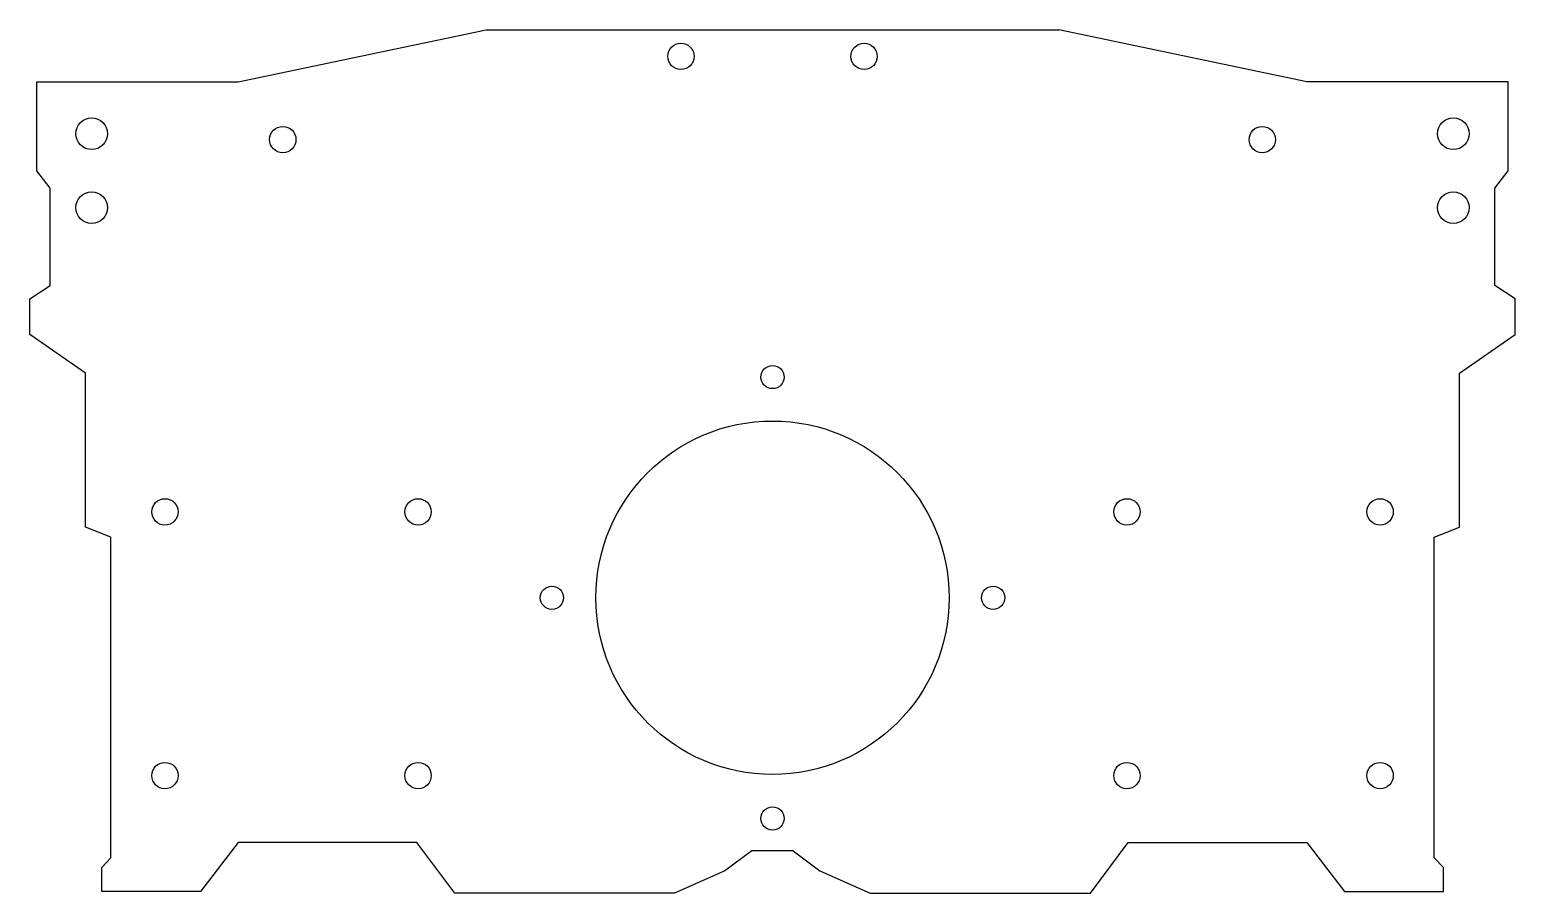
# Model space of a CAD drawing. Header units: millimetres. Extents: x -7 to 134, y 0 to 82.
import ezdxf

# ---------------------------------------------------------------- set-up
doc = ezdxf.new("R2010")
doc.units = ezdxf.units.MM

msp = doc.modelspace()

# ---------------------------------------------------------------- linework, layer by layer
at = {"color": 7, "linetype": 'Continuous', "lineweight": 25}
for p, q in [((12.95, 76.77), (36.47, 81.71)), ((36.47, 81.71), (90.75, 81.71)), ((114.27, 76.77), (90.75, 81.71)), ((-6.15, 68.33), (-6.15, 76.77)), ((-6.15, 76.77), (12.95, 76.77)), ((133.37, 76.77), (114.27, 76.77)), ((133.37, 68.33), (133.37, 76.77)), ((-4.89, 66.7), (-6.15, 68.33)), ((132.1, 66.7), (133.37, 68.33)), ((-4.89, 57.46), (-4.89, 66.7)), ((132.1, 57.46), (132.1, 66.7)), ((-6.82, 56.2), (-4.89, 57.46)), ((134.04, 56.2), (132.1, 57.46)), ((-6.82, 52.81), (-6.82, 56.2)), ((134.04, 52.81), (134.04, 56.2)), ((-1.54, 49.15), (-6.82, 52.81)), ((128.75, 49.15), (134.04, 52.81)), ((-1.54, 34.54), (-1.54, 49.15)), ((128.75, 34.54), (128.75, 49.15)), ((0.87, 33.59), (-1.54, 34.54)), ((126.34, 33.59), (128.75, 34.54)), ((0.87, 3.21), (0.87, 33.59)), ((126.34, 3.21), (126.34, 33.59)), ((12.95, 4.67), (9.38, 0)), ((29.89, 4.67), (12.95, 4.67)), ((33.47, -0.16), (29.89, 4.67)), ((93.75, -0.16), (97.32, 4.67)), ((97.32, 4.67), (114.27, 4.67)), ((114.27, 4.67), (117.84, 0)), ((0, 2.28), (0.87, 3.21)), ((61.64, 3.86), (59.1, 1.98)), ((65.57, 3.86), (61.64, 3.86)), ((65.57, 3.86), (68.11, 1.98)), ((127.22, 2.28), (126.34, 3.21)), ((0, 0), (0, 2.28)), ((59.1, 1.98), (54.33, -0.16)), ((68.11, 1.98), (72.88, -0.16)), ((127.22, 0), (127.22, 2.28)), ((9.38, 0), (0, 0)), ((117.84, 0), (127.22, 0)), ((54.33, -0.16), (33.47, -0.16)), ((72.88, -0.16), (93.75, -0.16))]:
    msp.add_line(p, q, dxfattribs=at)
for centre, radius in [((54.93, 79.18), 1.25), ((72.29, 79.18), 1.25), ((-0.95, 71.84), 1.5), ((128.17, 71.84), 1.5), ((17.17, 71.29), 1.25), ((110.05, 71.29), 1.25), ((-0.95, 64.84), 1.5), ((128.17, 64.84), 1.5), ((63.61, 48.78), 1.1), ((63.61, 27.86), 16.75), ((6, 36), 1.25), ((30, 36), 1.25), ((97.22, 36), 1.25), ((121.22, 36), 1.25), ((42.69, 27.86), 1.1), ((84.53, 27.86), 1.1), ((6, 11), 1.25), ((30, 11), 1.25), ((97.22, 11), 1.25), ((121.22, 11), 1.25), ((63.61, 6.94), 1.1)]:
    msp.add_circle(centre, radius, dxfattribs=at)

doc.saveas('drawing.dxf')
